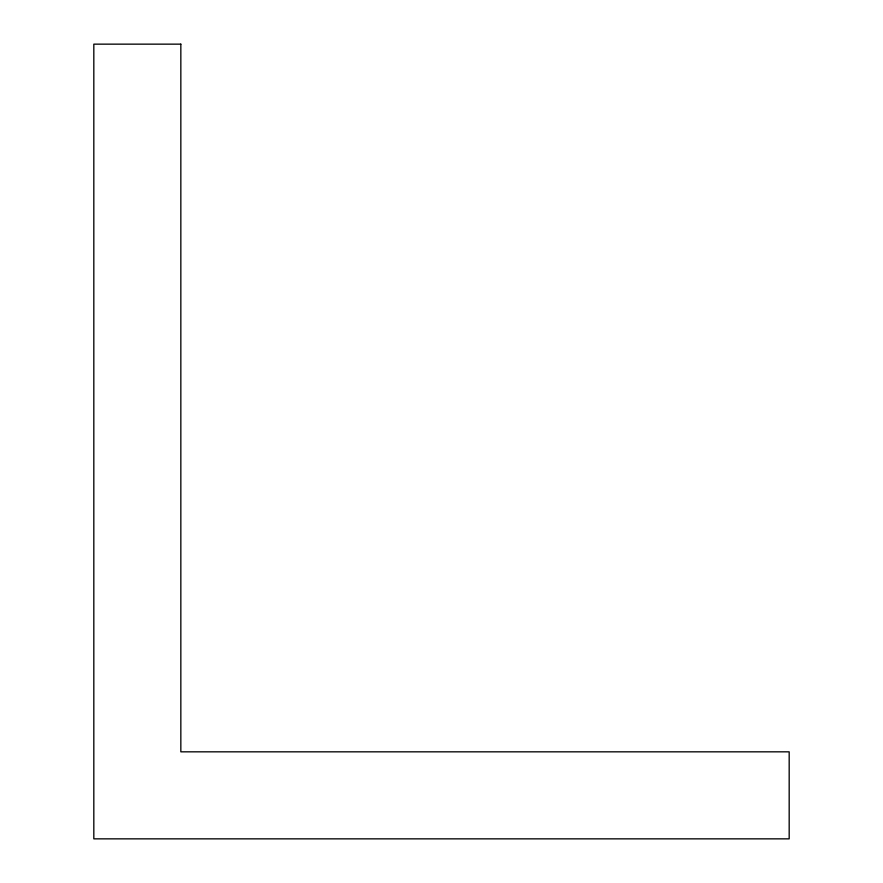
<?xml version="1.0" encoding="UTF-8"?>
<svg xmlns="http://www.w3.org/2000/svg" width="883" height="883" viewBox="0 0 883 883"><rect width="100%" height="100%" fill="white"/><g stroke="black" fill="none" stroke-linecap="round" stroke-linejoin="round"><path stroke-width="1.32" d="M180.838 44.15L93.819 44.15L93.819 838.85L789.181 838.85L789.181 751.83L180.838 751.83L180.838 44.15"/></g></svg>
